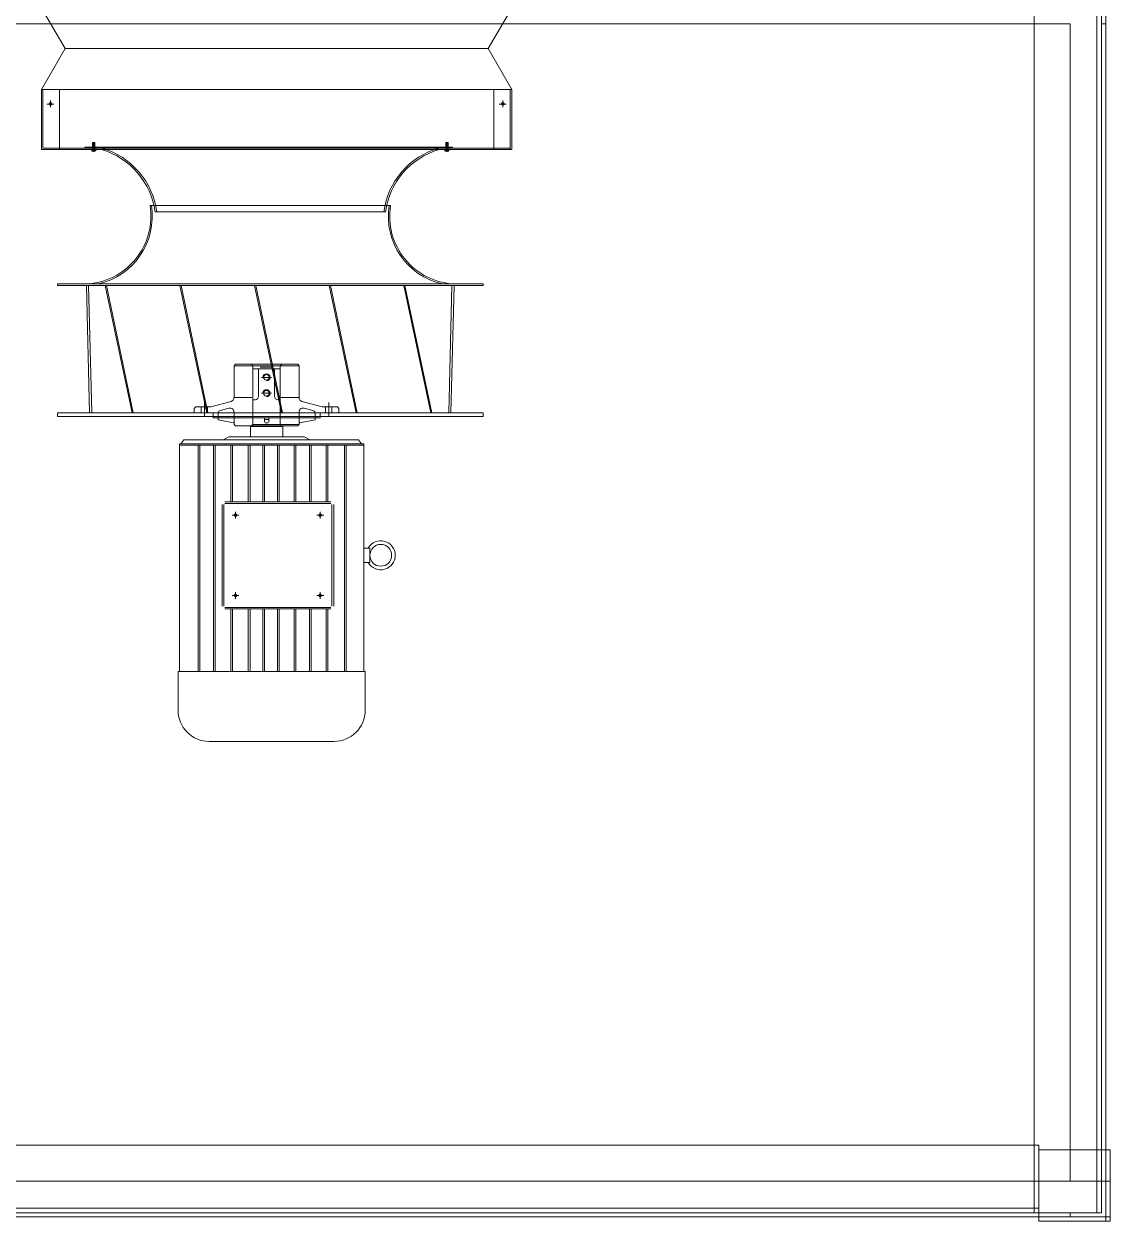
# Model space of a CAD drawing. Header units: millimetres. Extents: x -22227 to 20164, y 15335 to 61747.
# Drawn here: x -9631 to -8594, y 50130 to 51273 of the extents above; entities that cross this region are included whole.
import ezdxf

# ---------------------------------------------------------------- set-up
doc = ezdxf.new("R2010")
doc.units = ezdxf.units.MM
doc.layers.add('A-DETL-GENF', color=7, linetype='Continuous', lineweight=5)
doc.layers.add('M-EQPM', color=7, linetype='Continuous', lineweight=5)

# ---------------------------------------------------------------- blocks, each defined once
blk = doc.blocks.new('AHU - 2-2150388-MẶT BẰNG BỐ TRÍ THIẾT BỊ')
at = {"layer": 'A-DETL-GENF'}
for p, q in [((562.5, 234.2), (600.9, 211.6)), ((562.5, 234.2), (600.9, 211.6)), ((640, 234.2), (600.9, 211.6)), ((640, 234.2), (600.9, 211.6)), ((640, 234.2), (640, 21.5)), ((697.4, 234.2), (640, 234.2)), ((640, 234.2), (640, 21.5)), ((697.4, 234.2), (640, 234.2)), ((697.4, 232.9), (640, 232.9)), ((697.4, 232.9), (640, 232.9)), ((653.9, 222.3), (653.9, 228.9)), ((653.9, 222.3), (653.9, 228.9)), ((696, -213.5), (696, 232.9)), ((696, -213.5), (696, 232.9)), ((697.4, -214.8), (697.4, 234.2)), ((697.4, -214.8), (697.4, 234.2)), ((657, 225.6), (650.6, 225.6)), ((657, 225.6), (650.6, 225.6)), ((600.9, 211.6), (600.9, -192.2)), ((600.9, 211.6), (600.9, -192.2)), ((697.4, 217), (640, 217)), ((697.4, 217), (640, 217)), ((825.7, 206.9), (827.2, 206.9)), ((825.7, -199.5), (825.7, 206.9)), ((825.7, 206.9), (827.2, 206.9)), ((825.7, -199.5), (825.7, 206.9)), ((827.2, 206.9), (827.2, 170.1)), ((827.2, 206.9), (827.2, -199.5)), ((827.2, 206.9), (827.2, 170.1)), ((827.2, 206.9), (827.2, -199.5)), ((948.7, 206.9), (952.3, 206.9)), ((948.7, -199.5), (948.7, 206.9)), ((948.7, 206.9), (952.3, 206.9)), ((948.7, -199.5), (948.7, 206.9)), ((952.3, 206.9), (952.3, -199.5)), ((952.3, 206.9), (952.3, -199.5)), ((690.3, 172.3), (699.6, 172.3)), ((690.3, 172.3), (699.6, 172.3)), ((690.5, 171.5), (690.5, 173.2)), ((690.5, 171.5), (690.5, 173.2)), ((690.7, 173.4), (690.7, 171.3)), ((690.7, 173.4), (696.7, 173.4)), ((690.7, 173.4), (690.7, 171.3)), ((690.7, 173.4), (696.7, 173.4)), ((696.2, 173.2), (690.7, 173.2)), ((696.2, 173.2), (690.7, 173.2)), ((690.7, 171.5), (696.2, 171.5)), ((690.7, 171.5), (696.2, 171.5)), ((695, 177.6), (695, -173.2)), ((696, 177.6), (695, 177.6)), ((695, 177.6), (695, -173.2)), ((696, 177.6), (695, 177.6)), ((696, -173.2), (696, 177.6)), ((696, -173.2), (696, 177.6)), ((696.2, 173.2), (696.2, 171.5)), ((696.2, 173.2), (696.2, 171.5)), ((696.7, 173.4), (697.4, 173.4)), ((696.7, 173.4), (697.4, 173.4)), ((697.4, 174.2), (697.4, 170.4)), ((698.6, 174.2), (697.4, 174.2)), ((697.4, 174.2), (697.4, 170.4)), ((698.6, 174.2), (697.4, 174.2)), ((698.6, 173.3), (697.4, 173.3)), ((698.6, 173.3), (697.4, 173.3)), ((698.8, 173.8), (698.8, 170.9)), ((698.8, 170.9), (698.8, 173.8)), ((698.8, 173.8), (698.8, 170.9)), ((698.8, 170.9), (698.8, 173.8)), ((827.2, 179.3), (948.7, 176.2)), ((948.7, 176.2), (827.2, 179.3)), ((827.2, 179.3), (948.7, 176.2)), ((948.7, 176.2), (827.2, 179.3)), ((948.7, 174.1), (827.2, 177.2)), ((948.7, 174.1), (827.2, 177.2)), ((948.7, 176.2), (948.7, 91)), ((948.7, 176.2), (948.7, 91)), ((690.7, 171.3), (696.7, 171.3)), ((690.7, 171.3), (696.7, 171.3)), ((696.7, 171.3), (697.4, 171.3)), ((696.7, 171.3), (697.4, 171.3)), ((698.6, 171.3), (697.4, 171.3)), ((698.6, 171.3), (697.4, 171.3)), ((697.4, 170.4), (698.6, 170.4)), ((697.4, 170.4), (698.6, 170.4)), ((827.2, 132.3), (948.7, 158)), ((827.2, 132.3), (948.7, 158)), ((827.2, 131.3), (948.7, 156.9)), ((827.2, 131.3), (948.7, 156.9)), ((750.8, 118.5), (750.8, -111.1)), ((750.8, 118.5), (750.8, -111.1)), ((757, 113.6), (757, -106.2)), ((757, 113.6), (757, -106.2)), ((978.5, 92.9), (978.5, -83)), ((1195.9, 92.9), (978.5, 92.9)), ((978.5, 92.9), (978.5, -83)), ((1195.9, 92.9), (978.5, 92.9)), ((979.6, 92.9), (979.6, -83)), ((979.6, 92.9), (979.6, -83)), ((1077.9, 98.8), (1077.9, 92.9)), ((1091.7, 98.8), (1077.9, 98.8)), ((1077.9, 98.8), (1077.9, 92.9)), ((1091.7, 98.8), (1077.9, 98.8)), ((1077.9, 92.9), (1091.7, 92.9)), ((1077.9, 92.9), (1091.7, 92.9)), ((1091.7, 92.9), (1091.7, 98.8)), ((1091.7, 92.9), (1091.7, 98.8)), ((1195.9, -84.4), (1195.9, 94.4)), ((1195.9, 94.4), (1195.9, -84.4)), ((1232.6, 94.4), (1195.9, 94.4)), ((1195.9, -84.4), (1195.9, 94.4)), ((1195.9, 94.4), (1195.9, -84.4)), ((1232.6, 94.4), (1195.9, 94.4)), ((827.2, 61.1), (948.7, 86.7)), ((827.2, 61.1), (948.7, 86.7)), ((827.2, 60), (948.7, 85.6)), ((827.2, 60), (948.7, 85.6)), ((978.5, 90.8), (974.7, 87.8)), ((978.5, 90.8), (974.7, 87.8)), ((974.7, 87.8), (974.7, -78.8)), ((974.7, 87.8), (974.7, -78.8)), ((943.2, 67.8), (944.6, 69.2)), ((943.2, 67.8), (944.6, 69.2)), ((944.6, 69.2), (948.7, 69.2)), ((944.6, 69.2), (948.7, 69.2)), ((948.7, 69.2), (948.7, -6.3)), ((948.7, 69.2), (948.7, -6.3)), ((979.6, 76.1), (979.6, 74.5)), ((1195.9, 76.1), (979.6, 76.1)), ((979.6, 76.1), (979.6, 74.5)), ((1195.9, 76.1), (979.6, 76.1)), ((979.6, 76.1), (979.6, 74.5)), ((1195.9, 76.1), (979.6, 76.1)), ((979.6, 76.1), (979.6, 74.5)), ((1195.9, 76.1), (979.6, 76.1)), ((979.6, 74.5), (1195.9, 74.5)), ((979.6, 74.5), (1195.9, 74.5)), ((979.6, 74.5), (1195.9, 74.5)), ((979.6, 74.5), (1195.9, 74.5)), ((1195.9, 74.5), (1195.9, 76.1)), ((1195.9, 74.5), (1195.9, 76.1)), ((1195.9, 74.5), (1195.9, 76.1)), ((1195.9, 74.5), (1195.9, 76.1)), ((938.8, 59.5), (952.6, 59.5)), ((938.8, 59.5), (952.6, 59.5)), ((943.2, 53.3), (943.2, 67.8)), ((943.2, 53.3), (943.2, 67.8)), ((943.2, 62.5), (948.7, 62.5)), ((943.2, 62.5), (948.7, 62.5)), ((948.7, 60.6), (948.7, 58.3)), ((948.7, 60.6), (948.7, 58.3)), ((979.6, 58.5), (979.6, 57)), ((1033.7, 58.5), (979.6, 58.5)), ((979.6, 58.5), (979.6, 57)), ((1033.7, 58.5), (979.6, 58.5)), ((979.6, 58.5), (979.6, 57)), ((1033.7, 58.5), (979.6, 58.5)), ((979.6, 58.5), (979.6, 57)), ((1033.7, 58.5), (979.6, 58.5)), ((1033.7, 61.6), (1033.7, -39.7)), ((1033.7, 61.6), (1033.7, -39.7)), ((1033.7, 57), (1033.7, 58.5)), ((1033.7, 57), (1033.7, 58.5)), ((1033.7, 57), (1033.7, 58.5)), ((1033.7, 57), (1033.7, 58.5)), ((1035.4, 61.6), (1035.4, -39.7)), ((1035.4, 61.6), (1035.4, -39.7)), ((1133.4, 64.3), (1036.4, 64.3)), ((1133.4, 64.3), (1036.4, 64.3)), ((1133.4, 62.6), (1036.4, 62.6)), ((1133.4, 62.6), (1036.4, 62.6)), ((1134.5, -39.7), (1134.5, 61.6)), ((1134.5, -39.7), (1134.5, 61.6)), ((1135.9, -39.7), (1135.9, 61.6)), ((1135.9, -39.7), (1135.9, 61.6)), ((1135.9, 58.5), (1135.9, 57)), ((1195.9, 58.5), (1135.9, 58.5)), ((1135.9, 58.5), (1135.9, 57)), ((1195.9, 58.5), (1135.9, 58.5)), ((1135.9, 58.5), (1135.9, 57)), ((1195.9, 58.5), (1135.9, 58.5)), ((1135.9, 58.5), (1135.9, 57)), ((1195.9, 58.5), (1135.9, 58.5)), ((1195.9, 57), (1195.9, 58.5)), ((1195.9, 57), (1195.9, 58.5)), ((1195.9, 57), (1195.9, 58.5)), ((1195.9, 57), (1195.9, 58.5)), ((1262.5, -54.5), (1262.5, 64.5)), ((1262.5, -54.5), (1262.5, 64.5)), ((937.9, 33.9), (943.2, 53.3)), ((937.9, 33.9), (943.2, 53.3)), ((943.2, 56.5), (948.7, 56.5)), ((943.2, 56.5), (948.7, 56.5)), ((953.6, 51.2), (948.7, 51.2)), ((953.6, 51.2), (948.7, 51.2)), ((953.6, 46.5), (948.7, 46.5)), ((953.6, 46.5), (948.7, 46.5)), ((953.6, -46.2), (953.6, 51.2)), ((953.6, -46.2), (953.6, 51.2)), ((955.4, 46.5), (953.6, 46.5)), ((953.6, 46.5), (955.4, 46.5)), ((955.4, 46.5), (953.6, 46.5)), ((953.6, 46.5), (955.4, 46.5)), ((955.4, 46.5), (958.2, 31.8)), ((955.4, 46.5), (958.2, 31.8)), ((979.6, 57), (1033.7, 57)), ((979.6, 57), (1033.7, 57)), ((979.6, 57), (1033.7, 57)), ((979.6, 57), (1033.7, 57)), ((1049.7, 51.4), (1043.3, 51.4)), ((1049.7, 51.4), (1043.3, 51.4)), ((1046.6, 48.2), (1046.6, 54.7)), ((1046.6, 48.2), (1046.6, 54.7)), ((1126.4, 51.4), (1120, 51.4)), ((1126.4, 51.4), (1120, 51.4)), ((1123.3, 48.2), (1123.3, 54.7)), ((1123.3, 48.2), (1123.3, 54.7)), ((1135.9, 57), (1195.9, 57)), ((1135.9, 57), (1195.9, 57)), ((1135.9, 57), (1195.9, 57)), ((1135.9, 57), (1195.9, 57)), ((944.3, 35.9), (946.5, 44.4)), ((944.3, 35.9), (946.5, 44.4)), ((974.7, 41.4), (971.7, 36.2)), ((974.7, 41.4), (971.7, 36.2)), ((971.7, 36.2), (971.7, 15.6)), ((971.7, 36.2), (971.7, 15.6)), ((979.6, 42.6), (979.6, 41)), ((1033.7, 42.6), (979.6, 42.6)), ((979.6, 42.6), (979.6, 41)), ((1033.7, 42.6), (979.6, 42.6)), ((979.6, 42.6), (979.6, 41)), ((1033.7, 42.6), (979.6, 42.6)), ((979.6, 42.6), (979.6, 41)), ((1033.7, 42.6), (979.6, 42.6)), ((979.6, 41), (1033.7, 41)), ((979.6, 41), (1033.7, 41)), ((979.6, 41), (1033.7, 41)), ((979.6, 41), (1033.7, 41)), ((1033.7, 41), (1033.7, 42.6)), ((1033.7, 41), (1033.7, 42.6)), ((1033.7, 41), (1033.7, 42.6)), ((1033.7, 41), (1033.7, 42.6)), ((1135.9, 42.6), (1135.9, 41)), ((1195.9, 42.6), (1135.9, 42.6)), ((1135.9, 42.6), (1135.9, 41)), ((1195.9, 42.6), (1135.9, 42.6)), ((1135.9, 42.6), (1135.9, 41)), ((1195.9, 42.6), (1135.9, 42.6)), ((1135.9, 42.6), (1135.9, 41)), ((1195.9, 42.6), (1135.9, 42.6)), ((1135.9, 41), (1195.9, 41)), ((1135.9, 41), (1195.9, 41)), ((1135.9, 41), (1195.9, 41)), ((1135.9, 41), (1195.9, 41)), ((1195.9, 41), (1195.9, 42.6)), ((1195.9, 41), (1195.9, 42.6)), ((1195.9, 41), (1195.9, 42.6)), ((1195.9, 41), (1195.9, 42.6)), ((902.4, 29.9), (903.9, 31.2)), ((902.4, 29.9), (903.9, 31.2)), ((902.4, -29.6), (902.4, 29.9)), ((902.4, -29.6), (902.4, 29.9)), ((903.9, 31.2), (934.3, 31.2)), ((903.9, 31.2), (903.9, -30.9)), ((903.9, 31.2), (934.3, 31.2)), ((903.9, 31.2), (903.9, -30.9)), ((934, 31.2), (934, 13.3)), ((934, 31.2), (934, 13.3)), ((947.9, 31.2), (959.8, 31.2)), ((947.9, 31.2), (959.8, 31.2)), ((959.8, 31.2), (953.6, 31.2)), ((959.8, 31.2), (953.6, 31.2)), ((959.8, 31.2), (959.8, -13)), ((961.2, 29.9), (959.8, 31.2)), ((959.8, 31.2), (959.8, -13)), ((961.2, 29.9), (959.8, 31.2)), ((961.2, -29.6), (961.2, 29.9)), ((961.2, -29.6), (961.2, 29.9)), ((979.6, 28.1), (979.6, 26.5)), ((1033.7, 28.1), (979.6, 28.1)), ((979.6, 28.1), (979.6, 26.5)), ((1033.7, 28.1), (979.6, 28.1)), ((979.6, 28.1), (979.6, 26.5)), ((1033.7, 28.1), (979.6, 28.1)), ((979.6, 28.1), (979.6, 26.5)), ((1033.7, 28.1), (979.6, 28.1)), ((979.6, 26.5), (1033.7, 26.5)), ((979.6, 26.5), (1033.7, 26.5)), ((979.6, 26.5), (1033.7, 26.5)), ((979.6, 26.5), (1033.7, 26.5)), ((1033.7, 26.5), (1033.7, 28.1)), ((1033.7, 26.5), (1033.7, 28.1)), ((1033.7, 26.5), (1033.7, 28.1)), ((1033.7, 26.5), (1033.7, 28.1)), ((1135.9, 28.1), (1135.9, 26.5)), ((1195.9, 28.1), (1135.9, 28.1)), ((1135.9, 28.1), (1135.9, 26.5)), ((1195.9, 28.1), (1135.9, 28.1)), ((1135.9, 28.1), (1135.9, 26.5)), ((1195.9, 28.1), (1135.9, 28.1)), ((1135.9, 28.1), (1135.9, 26.5)), ((1195.9, 28.1), (1135.9, 28.1)), ((1135.9, 26.5), (1195.9, 26.5)), ((1135.9, 26.5), (1195.9, 26.5)), ((1135.9, 26.5), (1195.9, 26.5)), ((1135.9, 26.5), (1195.9, 26.5)), ((1195.9, 26.5), (1195.9, 28.1)), ((1195.9, 26.5), (1195.9, 28.1)), ((1195.9, 26.5), (1195.9, 28.1)), ((1195.9, 26.5), (1195.9, 28.1)), ((640, 21.5), (640, -214.8)), ((640, 21.5), (640, -214.8)), ((827.2, -10.2), (948.7, 15.4)), ((827.2, -10.2), (948.7, 15.4)), ((827.2, -11.3), (948.7, 14.3)), ((827.2, -11.3), (948.7, 14.3)), ((902.4, 14.6), (903.9, 13.3)), ((902.4, 14.6), (903.9, 13.3)), ((903.9, 13.3), (961.9, 13.3)), ((903.9, 13.3), (961.9, 13.3)), ((906.6, 13.3), (906.6, -13)), ((906.6, -13), (906.6, 13.3)), ((906.6, 13.3), (906.6, -13)), ((906.6, 13.3), (906.6, -13)), ((906.6, -13), (906.6, 13.3)), ((906.6, 13.3), (906.6, -13)), ((936.2, 11.1), (936.2, 13.3)), ((936.2, 11.1), (936.2, 13.3)), ((961.9, 15.6), (961.9, -15.3)), ((971.7, 15.6), (961.9, 15.6)), ((961.9, 15.6), (961.9, -15.3)), ((971.7, 15.6), (961.9, 15.6)), ((961.9, 13.3), (961.9, -13)), ((961.9, 13.3), (961.9, -13)), ((971.7, 15.6), (971.7, -36)), ((971.7, 15.6), (971.7, -36)), ((979.6, 12.1), (979.6, 10.6)), ((1033.7, 12.1), (979.6, 12.1)), ((979.6, 12.1), (979.6, 10.6)), ((1033.7, 12.1), (979.6, 12.1)), ((979.6, 12.1), (979.6, 10.6)), ((1033.7, 12.1), (979.6, 12.1)), ((979.6, 12.1), (979.6, 10.6)), ((1033.7, 12.1), (979.6, 12.1)), ((1033.7, 10.6), (1033.7, 12.1)), ((1033.7, 10.6), (1033.7, 12.1)), ((1033.7, 10.6), (1033.7, 12.1)), ((1033.7, 10.6), (1033.7, 12.1)), ((1135.9, 12.1), (1135.9, 10.6)), ((1195.9, 12.1), (1135.9, 12.1)), ((1135.9, 12.1), (1135.9, 10.6)), ((1195.9, 12.1), (1135.9, 12.1)), ((1135.9, 12.1), (1135.9, 10.6)), ((1195.9, 12.1), (1135.9, 12.1)), ((1135.9, 12.1), (1135.9, 10.6)), ((1195.9, 12.1), (1135.9, 12.1)), ((1195.9, 10.6), (1195.9, 12.1)), ((1195.9, 10.6), (1195.9, 12.1)), ((1195.9, 10.6), (1195.9, 12.1)), ((1195.9, 10.6), (1195.9, 12.1)), ((905.2, 6.3), (905.2, 0.1)), ((905.2, 6.3), (905.2, 0.1)), ((905.2, 0.1), (905.2, -6)), ((905.2, 0.1), (905.2, -6)), ((932.9, 7.8), (906.6, 7.8)), ((932.9, 7.8), (906.6, 7.8)), ((914.9, 4.8), (914.9, -4.8)), ((914.9, 4.8), (914.9, -4.8)), ((930.1, 4.8), (930.1, -4.8)), ((930.1, 4.8), (930.1, -4.8)), ((957.7, 2.2), (953.6, 2.2)), ((957.7, 2.2), (953.6, 2.2)), ((955.2, 2.2), (955.2, -1.9)), ((955.2, 2.2), (955.2, -1.9)), ((958.4, -1.3), (958.4, 1.6)), ((958.4, -1.3), (958.4, 1.6)), ((979.6, 10.6), (1033.7, 10.6)), ((979.6, 10.6), (1033.7, 10.6)), ((979.6, 10.6), (1033.7, 10.6)), ((979.6, 10.6), (1033.7, 10.6)), ((1135.9, 10.6), (1195.9, 10.6)), ((1135.9, 10.6), (1195.9, 10.6)), ((1135.9, 10.6), (1195.9, 10.6)), ((1135.9, 10.6), (1195.9, 10.6)), ((906.6, -7.5), (932.9, -7.5)), ((906.6, -7.5), (932.9, -7.5)), ((936.2, -10.8), (936.2, -13)), ((936.2, -10.8), (936.2, -13)), ((953.6, -1.9), (957.7, -1.9)), ((953.6, -1.9), (957.7, -1.9)), ((979.6, -1.9), (979.6, -3.3)), ((1033.7, -1.9), (979.6, -1.9)), ((979.6, -1.9), (979.6, -3.3)), ((1033.7, -1.9), (979.6, -1.9)), ((979.6, -1.9), (979.6, -3.3)), ((1033.7, -1.9), (979.6, -1.9)), ((979.6, -1.9), (979.6, -3.3)), ((1033.7, -1.9), (979.6, -1.9)), ((979.6, -3.3), (1033.7, -3.3)), ((979.6, -3.3), (1033.7, -3.3)), ((979.6, -3.3), (1033.7, -3.3)), ((979.6, -3.3), (1033.7, -3.3)), ((1033.7, -3.3), (1033.7, -1.9)), ((1033.7, -3.3), (1033.7, -1.9)), ((1033.7, -3.3), (1033.7, -1.9)), ((1033.7, -3.3), (1033.7, -1.9)), ((1135.9, -1.9), (1135.9, -3.3)), ((1195.9, -1.9), (1135.9, -1.9)), ((1135.9, -1.9), (1135.9, -3.3)), ((1195.9, -1.9), (1135.9, -1.9)), ((1135.9, -1.9), (1135.9, -3.3)), ((1195.9, -1.9), (1135.9, -1.9)), ((1135.9, -1.9), (1135.9, -3.3)), ((1195.9, -1.9), (1135.9, -1.9)), ((1135.9, -3.3), (1195.9, -3.3)), ((1135.9, -3.3), (1195.9, -3.3)), ((1135.9, -3.3), (1195.9, -3.3)), ((1135.9, -3.3), (1195.9, -3.3)), ((1195.9, -3.3), (1195.9, -1.9)), ((1195.9, -3.3), (1195.9, -1.9)), ((1195.9, -3.3), (1195.9, -1.9)), ((1195.9, -3.3), (1195.9, -1.9)), ((902.4, -14.3), (903.9, -13)), ((902.4, -14.3), (903.9, -13)), ((903.9, -13), (959.8, -13)), ((903.9, -13), (959.8, -13)), ((961.9, -13), (906.6, -13)), ((906.6, -13), (961.9, -13)), ((961.9, -13), (906.6, -13)), ((906.6, -13), (961.9, -13)), ((934, -30.9), (934, -14)), ((934, -30.9), (934, -14)), ((959.8, -13), (961.2, -14.3)), ((959.8, -13), (961.2, -14.3)), ((961.9, -15.3), (971.7, -15.3)), ((961.9, -15.3), (971.7, -15.3)), ((971.7, -15.5), (971.7, -18.9)), ((971.7, -15.5), (971.7, -18.9)), ((979.6, -15.6), (979.6, -17.3)), ((1033.7, -15.6), (979.6, -15.6)), ((979.6, -15.6), (979.6, -17.3)), ((1033.7, -15.6), (979.6, -15.6)), ((979.6, -15.6), (979.6, -17.3)), ((1033.7, -15.6), (979.6, -15.6)), ((979.6, -15.6), (979.6, -17.3)), ((1033.7, -15.6), (979.6, -15.6)), ((979.6, -17.3), (1033.7, -17.3)), ((979.6, -17.3), (1033.7, -17.3)), ((979.6, -17.3), (1033.7, -17.3)), ((979.6, -17.3), (1033.7, -17.3)), ((1033.7, -17.3), (1033.7, -15.6)), ((1033.7, -17.3), (1033.7, -15.6)), ((1033.7, -17.3), (1033.7, -15.6)), ((1033.7, -17.3), (1033.7, -15.6)), ((1135.9, -15.6), (1135.9, -17.3)), ((1195.9, -15.6), (1135.9, -15.6)), ((1135.9, -15.6), (1135.9, -17.3)), ((1195.9, -15.6), (1135.9, -15.6)), ((1135.9, -15.6), (1135.9, -17.3)), ((1195.9, -15.6), (1135.9, -15.6)), ((1135.9, -15.6), (1135.9, -17.3)), ((1195.9, -15.6), (1135.9, -15.6)), ((1135.9, -17.3), (1195.9, -17.3)), ((1135.9, -17.3), (1195.9, -17.3)), ((1135.9, -17.3), (1195.9, -17.3)), ((1135.9, -17.3), (1195.9, -17.3)), ((1195.9, -17.3), (1195.9, -15.6)), ((1195.9, -17.3), (1195.9, -15.6)), ((1195.9, -17.3), (1195.9, -15.6)), ((1195.9, -17.3), (1195.9, -15.6)), ((903.9, -30.9), (902.4, -29.6)), ((903.9, -30.9), (902.4, -29.6)), ((919.8, -30.9), (903.9, -30.9)), ((919.8, -30.9), (903.9, -30.9)), ((934.3, -30.9), (919.8, -30.9)), ((934.3, -30.9), (919.8, -30.9)), ((937.9, -33.7), (943.2, -53)), ((937.9, -33.7), (943.2, -53)), ((947.9, -30.9), (959.8, -30.9)), ((947.9, -30.9), (959.8, -30.9)), ((958.2, -31.5), (955.4, -46.2)), ((958.2, -31.5), (955.4, -46.2)), ((959.8, -30.9), (961.2, -29.6)), ((959.8, -30.9), (961.2, -29.6)), ((979.6, -32.3), (979.6, -33.9)), ((1033.7, -32.3), (979.6, -32.3)), ((979.6, -32.3), (979.6, -33.9)), ((1033.7, -32.3), (979.6, -32.3)), ((979.6, -32.3), (979.6, -33.9)), ((1033.7, -32.3), (979.6, -32.3)), ((979.6, -32.3), (979.6, -33.9)), ((1033.7, -32.3), (979.6, -32.3)), ((979.6, -33.9), (1033.7, -33.9)), ((979.6, -33.9), (1033.7, -33.9)), ((979.6, -33.9), (1033.7, -33.9)), ((979.6, -33.9), (1033.7, -33.9)), ((1033.7, -33.9), (1033.7, -32.3)), ((1033.7, -33.9), (1033.7, -32.3)), ((1033.7, -33.9), (1033.7, -32.3)), ((1033.7, -33.9), (1033.7, -32.3)), ((1049.7, -29.5), (1043.3, -29.5)), ((1049.7, -29.5), (1043.3, -29.5)), ((1046.6, -32.8), (1046.6, -26.2)), ((1046.6, -32.8), (1046.6, -26.2)), ((1126.4, -29.5), (1120, -29.5)), ((1126.4, -29.5), (1120, -29.5)), ((1123.3, -32.8), (1123.3, -26.2)), ((1123.3, -32.8), (1123.3, -26.2)), ((1135.9, -32.3), (1135.9, -33.9)), ((1195.9, -32.3), (1135.9, -32.3)), ((1135.9, -32.3), (1135.9, -33.9)), ((1195.9, -32.3), (1135.9, -32.3)), ((1135.9, -32.3), (1135.9, -33.9)), ((1195.9, -32.3), (1135.9, -32.3)), ((1135.9, -32.3), (1135.9, -33.9)), ((1195.9, -32.3), (1135.9, -32.3)), ((1135.9, -33.9), (1195.9, -33.9)), ((1135.9, -33.9), (1195.9, -33.9)), ((1135.9, -33.9), (1195.9, -33.9)), ((1135.9, -33.9), (1195.9, -33.9)), ((1195.9, -33.9), (1195.9, -32.3)), ((1195.9, -33.9), (1195.9, -32.3)), ((1195.9, -33.9), (1195.9, -32.3)), ((1195.9, -33.9), (1195.9, -32.3)), ((944.3, -35.6), (946.5, -44.1)), ((944.3, -35.6), (946.5, -44.1)), ((971.7, -36), (974.7, -41.2)), ((971.7, -36), (974.7, -41.2)), ((1036.4, -40.7), (1133.4, -40.7)), ((1036.4, -40.7), (1133.4, -40.7)), ((1036.4, -42.3), (1133.4, -42.3)), ((1036.4, -42.3), (1133.4, -42.3)), ((827.2, -81.5), (948.7, -55.8)), ((827.2, -81.5), (948.7, -55.8)), ((827.2, -82.6), (948.7, -56.9)), ((827.2, -82.6), (948.7, -56.9)), ((943.2, -53), (943.2, -67.5)), ((943.2, -53), (943.2, -67.5)), ((943.2, -56.3), (948.7, -56.3)), ((943.2, -56.3), (948.7, -56.3)), ((953.6, -46.2), (948.7, -46.2)), ((953.6, -46.2), (948.7, -46.2)), ((948.7, -168.8), (948.7, -47.9)), ((948.7, -168.8), (948.7, -47.9)), ((948.7, -50.9), (953.6, -50.9)), ((948.7, -68.9), (948.7, -50.9)), ((948.7, -50.9), (953.6, -50.9)), ((948.7, -68.9), (948.7, -50.9)), ((953.6, -50.9), (953.6, -46.2)), ((955.4, -46.2), (953.6, -46.2)), ((953.6, -50.9), (953.6, -46.2)), ((955.4, -46.2), (953.6, -46.2)), ((979.6, -49), (979.6, -50.5)), ((1195.9, -49), (979.6, -49)), ((979.6, -49), (979.6, -50.5)), ((1195.9, -49), (979.6, -49)), ((979.6, -49), (979.6, -50.5)), ((1195.9, -49), (979.6, -49)), ((979.6, -49), (979.6, -50.5)), ((1195.9, -49), (979.6, -49)), ((979.6, -50.5), (1195.9, -50.5)), ((979.6, -50.5), (1195.9, -50.5)), ((979.6, -50.5), (1195.9, -50.5)), ((979.6, -50.5), (1195.9, -50.5)), ((1195.9, -50.5), (1195.9, -49)), ((1195.9, -50.5), (1195.9, -49)), ((1195.9, -50.5), (1195.9, -49)), ((1195.9, -50.5), (1195.9, -49)), ((938.8, -59.2), (952.6, -59.2)), ((938.8, -59.2), (952.6, -59.2)), ((943.2, -62.2), (948.7, -62.2)), ((943.2, -62.2), (948.7, -62.2)), ((943.2, -67.5), (944.6, -68.9)), ((943.2, -67.5), (944.6, -68.9)), ((979.6, -63.7), (979.6, -65.3)), ((1195.9, -63.7), (979.6, -63.7)), ((979.6, -63.7), (979.6, -65.3)), ((1195.9, -63.7), (979.6, -63.7)), ((979.6, -63.7), (979.6, -65.3)), ((1195.9, -63.7), (979.6, -63.7)), ((979.6, -63.7), (979.6, -65.3)), ((1195.9, -63.7), (979.6, -63.7)), ((979.6, -65.3), (1195.9, -65.3)), ((979.6, -65.3), (1195.9, -65.3)), ((979.6, -65.3), (1195.9, -65.3)), ((979.6, -65.3), (1195.9, -65.3)), ((1195.9, -65.3), (1195.9, -63.7)), ((1195.9, -65.3), (1195.9, -63.7)), ((1195.9, -65.3), (1195.9, -63.7)), ((1195.9, -65.3), (1195.9, -63.7)), ((944.6, -68.9), (948.7, -68.9)), ((944.6, -68.9), (948.7, -68.9)), ((974.7, -78.8), (978.5, -81.8)), ((974.7, -78.8), (978.5, -81.8)), ((978.5, -83), (979.4, -83)), ((1002.7, -83), (978.5, -83)), ((978.5, -83), (979.4, -83)), ((1002.7, -83), (978.5, -83)), ((1195.9, -83), (1002.7, -83)), ((1195.9, -83), (1002.7, -83)), ((1195.9, -84.4), (1232.6, -84.4)), ((1195.9, -84.4), (1232.6, -84.4)), ((827.2, -152.7), (948.7, -127.1)), ((827.2, -152.7), (948.7, -127.1)), ((827.2, -153.8), (948.7, -128.2)), ((827.2, -153.8), (948.7, -128.2)), ((690.3, -164.9), (699.6, -164.9)), ((690.3, -164.9), (699.6, -164.9)), ((690.5, -165.7), (690.5, -164.1)), ((690.5, -165.7), (690.5, -164.1)), ((690.7, -163.9), (690.7, -166)), ((690.7, -163.9), (696.7, -163.9)), ((690.7, -163.9), (690.7, -166)), ((690.7, -163.9), (696.7, -163.9)), ((696.2, -164.1), (690.7, -164.1)), ((696.2, -164.1), (690.7, -164.1)), ((690.7, -165.7), (696.2, -165.7)), ((690.7, -165.7), (696.2, -165.7)), ((690.7, -166), (696.7, -166)), ((690.7, -166), (696.7, -166)), ((696.2, -164.1), (696.2, -165.7)), ((696.2, -164.1), (696.2, -165.7)), ((696.7, -163.9), (697.4, -163.9)), ((696.7, -163.9), (697.4, -163.9)), ((696.7, -166), (697.4, -166)), ((696.7, -166), (697.4, -166)), ((697.4, -163), (697.4, -166.8)), ((698.6, -163), (697.4, -163)), ((697.4, -163), (697.4, -166.8)), ((698.6, -163), (697.4, -163)), ((698.6, -163.9), (697.4, -163.9)), ((698.6, -163.9), (697.4, -163.9)), ((698.6, -165.9), (697.4, -165.9)), ((698.6, -165.9), (697.4, -165.9)), ((697.4, -166.8), (698.6, -166.8)), ((697.4, -166.8), (698.6, -166.8)), ((698.8, -163.5), (698.8, -166.4)), ((698.8, -166.4), (698.8, -163.5)), ((698.8, -163.5), (698.8, -166.4)), ((698.8, -166.4), (698.8, -163.5)), ((948.7, -166.7), (827.2, -169.8)), ((948.7, -166.7), (827.2, -169.8)), ((827.2, -171.9), (948.7, -168.8)), ((948.7, -168.8), (827.2, -171.9)), ((827.2, -171.9), (948.7, -168.8)), ((948.7, -168.8), (827.2, -171.9)), ((695, -173.2), (696, -173.2)), ((695, -173.2), (696, -173.2)), ((600.9, -192.2), (562.5, -214.8)), ((600.9, -192.2), (562.5, -214.8)), ((640, -214.8), (600.9, -192.2)), ((640, -214.8), (600.9, -192.2)), ((640, -197.7), (697.4, -197.7)), ((640, -197.7), (697.4, -197.7)), ((653.9, -209.5), (653.9, -203)), ((653.9, -209.5), (653.9, -203)), ((827.2, -199.5), (825.7, -199.5)), ((827.2, -199.5), (825.7, -199.5)), ((952.3, -199.5), (948.7, -199.5)), ((952.3, -199.5), (948.7, -199.5)), ((640, -213.5), (696, -213.5)), ((696, -213.5), (640, -213.5)), ((640, -213.5), (696, -213.5)), ((696, -213.5), (640, -213.5)), ((640, -214.8), (697.4, -214.8)), ((640, -214.8), (693.2, -214.8)), ((662.8, -214.8), (640, -214.8)), ((640, -214.8), (697.4, -214.8)), ((640, -214.8), (693.2, -214.8)), ((662.8, -214.8), (640, -214.8)), ((657, -206.2), (650.6, -206.2)), ((657, -206.2), (650.6, -206.2))]:
    blk.add_line(p, q, dxfattribs=at)
for centre, radius in [((653.8, 225.6), 1.27), ((653.8, 225.6), 1.27), ((1084.8, 109.2), 10.4), ((1084.8, 109.2), 10.4), ((1046.5, 51.4), 1.27), ((1046.5, 51.4), 1.27), ((1123.2, 51.4), 1.27), ((1123.2, 51.4), 1.27), ((914.9, 0), 2.66), ((914.9, 0), 2.66), ((930.1, 0), 2.66), ((930.1, 0), 2.66), ((1046.5, -29.5), 1.27), ((1046.5, -29.5), 1.27), ((1123.2, -29.5), 1.27), ((1123.2, -29.5), 1.27), ((653.8, -206.2), 1.27), ((653.8, -206.2), 1.27)]:
    blk.add_circle(centre, radius, dxfattribs=at)
for centre, radius, start, end in [((698, 173.8), 0.751, 323.6494, 36.3506), ((698, 173.8), 0.751, 323.6494, 36.3506), ((695.2, 172.3), 3.51, 343.3988, 16.6012), ((695.2, 172.3), 3.51, 343.3988, 16.6012), ((761, 182.5), 64.8, 260.9501, 357.1174), ((761, 182.5), 64.8, 260.9501, 357.1174), ((766.3, 184.4), 72.9, 195.4424, 262.7132), ((766.3, 184.4), 72.9, 195.4424, 262.7132), ((766.6, 185.1), 72.1, 196.2934, 262.3834), ((766.6, 185.1), 72.1, 196.2934, 262.3834), ((698, 170.9), 0.752, 323.6674, 36.3326), ((698, 170.9), 0.752, 323.6674, 36.3326), ((761.2, 182.4), 66, 260.8958, 347.476), ((761.2, 182.4), 66, 260.8958, 347.476), ((1084.8, 109.2), 13.8, 300.1013, 239.8987), ((1084.8, 109.2), 13.8, 300.1013, 239.8987), ((1232.6, 64.5), 29.9, 0, 90), ((1232.6, 64.5), 29.9, 0, 90), ((949.6, 43.2), 3.37, 105.7029, 159.5252), ((949.6, 43.2), 3.37, 105.7029, 159.5252), ((947.9, 34.9), 3.74, 165.393, 270), ((947.9, 34.9), 3.74, 165.393, 270), ((934.3, 34.9), 3.74, 270, 344.689), ((934.3, 34.9), 3.74, 270, 344.689), ((914.9, 0), 3.41, 0, 270), ((914.9, 0), 3.41, 0, 270), ((930.1, 0), 3.41, 0, 270), ((930.1, 0), 3.41, 0, 270), ((932.9, 11.1), 3.36, 270, 0), ((932.9, 11.1), 3.36, 270, 0), ((932.9, -10.8), 3.36, 0, 90), ((932.9, -10.8), 3.36, 0, 90), ((934.3, -34.7), 3.74, 15.3083, 90), ((934.3, -34.7), 3.74, 15.3083, 90), ((947.9, -34.7), 3.74, 90, 194.607), ((947.9, -34.7), 3.74, 90, 194.607), ((949.6, -42.9), 3.37, 200.4748, 254.2971), ((949.6, -42.9), 3.37, 200.4748, 254.2971), ((1232.6, -54.5), 29.9, 270, 0), ((1232.6, -54.5), 29.9, 270, 0), ((766.3, -177.1), 73, 97.317, 164.385), ((766.3, -177.1), 73, 97.317, 164.385), ((766.6, -177.7), 72.1, 97.6166, 163.7066), ((766.6, -177.7), 72.1, 97.6166, 163.7066), ((761.2, -175), 66, 12.524, 99.1042), ((761.2, -175), 66, 12.524, 99.1042), ((761, -175.1), 64.8, 2.8826, 99.0499), ((761, -175.1), 64.8, 2.8826, 99.0499), ((698, -163.5), 0.751, 323.6494, 36.3506), ((698, -163.5), 0.751, 323.6494, 36.3506), ((695.2, -164.9), 3.51, 343.3988, 16.6012), ((695.2, -164.9), 3.51, 343.3988, 16.6012), ((698, -166.4), 0.752, 323.6674, 36.3326), ((698, -166.4), 0.752, 323.6674, 36.3326)]:
    blk.add_arc(centre, radius, start, end, dxfattribs=at)
at = {"layer": 'M-EQPM'}
for p, q in [((-1716.5, 801.5), (1716.5, 801.5)), ((1716.5, 801.5), (-1716.5, 801.5)), ((-1716.5, 801.5), (1716.5, 801.5)), ((1716.5, 801.5), (-1716.5, 801.5)), ((1682.5, 801.5), (577.5, 801.5)), ((577.5, 797.5), (577.5, 801.5)), ((577.5, 801.5), (1682.5, 801.5)), ((577.5, 801.5), (577.5, 797.5)), ((1682.5, 801.5), (577.5, 801.5)), ((577.5, 797.5), (577.5, 801.5)), ((577.5, 801.5), (1682.5, 801.5)), ((577.5, 801.5), (577.5, 797.5)), ((1652.5, 805.5), (1652.5, 801.5)), ((1652.5, 737.5), (1652.5, 805.5)), ((1652.5, 801.5), (1652.5, 805.5)), ((1652.5, 805.5), (1652.5, 737.5)), ((1720.5, 805.5), (1652.5, 805.5)), ((1652.5, 805.5), (1720.5, 805.5)), ((1652.5, 805.5), (1720.5, 805.5)), ((1652.5, 805.5), (1720.5, 805.5)), ((1652.5, 805.5), (1716.5, 805.5)), ((1720.5, 805.5), (1652.5, 805.5)), ((1652.5, 737.5), (1652.5, 805.5)), ((1652.5, 805.5), (1652.5, 737.5)), ((1652.5, 805.5), (1652.5, 801.5)), ((1652.5, 737.5), (1652.5, 805.5)), ((1652.5, 801.5), (1652.5, 805.5)), ((1652.5, 805.5), (1652.5, 737.5)), ((1720.5, 805.5), (1652.5, 805.5)), ((1652.5, 805.5), (1720.5, 805.5)), ((1652.5, 805.5), (1720.5, 805.5)), ((1652.5, 805.5), (1720.5, 805.5)), ((1652.5, 805.5), (1716.5, 805.5)), ((1720.5, 805.5), (1652.5, 805.5)), ((1652.5, 737.5), (1652.5, 805.5)), ((1652.5, 805.5), (1652.5, 737.5)), ((1652.5, 801.5), (1652.5, 737.5)), ((1652.5, 737.5), (1652.5, 801.5)), ((1652.5, 801.5), (1720.5, 801.5)), ((1652.5, 801.5), (1720.5, 801.5)), ((1652.5, 801.5), (1720.5, 801.5)), ((1652.5, 801.5), (1720.5, 801.5)), ((1652.5, 801.5), (1652.5, 737.5)), ((1652.5, 737.5), (1652.5, 801.5)), ((1652.5, 801.5), (1720.5, 801.5)), ((1652.5, 801.5), (1720.5, 801.5)), ((1652.5, 801.5), (1720.5, 801.5)), ((1652.5, 801.5), (1720.5, 801.5)), ((1716.5, 805.5), (1682.5, 805.5)), ((1682.5, 805.5), (1720.5, 805.5)), ((1682.5, 805.5), (1682.5, 737.5)), ((1682.5, 805.5), (1682.5, 737.5)), ((1716.5, 805.5), (1682.5, 805.5)), ((1682.5, 805.5), (1720.5, 805.5)), ((1682.5, 805.5), (1682.5, 737.5)), ((1682.5, 805.5), (1682.5, 737.5)), ((1682.5, 801.5), (1682.5, 797.5)), ((1682.5, 797.5), (1682.5, 801.5)), ((1682.5, 801.5), (1682.5, 797.5)), ((1682.5, 797.5), (1682.5, 801.5)), ((1720.5, 805.5), (1716.5, 805.5)), ((1716.5, 805.5), (1720.5, 805.5)), ((1716.5, 805.5), (1716.5, 737.5)), ((1716.5, 805.5), (1716.5, 737.5)), ((1716.5, 805.5), (1716.5, 737.5)), ((1716.5, 805.5), (1716.5, 737.5)), ((1720.5, 805.5), (1716.5, 805.5)), ((1716.5, 805.5), (1720.5, 805.5)), ((1716.5, 805.5), (1716.5, 737.5)), ((1716.5, 805.5), (1716.5, 737.5)), ((1716.5, 805.5), (1716.5, 737.5)), ((1716.5, 805.5), (1716.5, 737.5)), ((1716.5, -801.5), (1716.5, 801.5)), ((1716.5, 801.5), (1716.5, -801.5)), ((1716.5, -801.5), (1716.5, 801.5)), ((1716.5, 801.5), (1716.5, -801.5)), ((1720.5, 805.5), (1720.5, 737.5)), ((1720.5, 801.5), (1720.5, 805.5)), ((1720.5, 737.5), (1720.5, 805.5)), ((1720.5, 805.5), (1720.5, 801.5)), ((1720.5, 737.5), (1720.5, 805.5)), ((1720.5, 805.5), (1720.5, 737.5)), ((1720.5, 805.5), (1720.5, 737.5)), ((1720.5, 805.5), (1720.5, 737.5)), ((1720.5, 805.5), (1720.5, 737.5)), ((1720.5, 801.5), (1720.5, 805.5)), ((1720.5, 737.5), (1720.5, 805.5)), ((1720.5, 805.5), (1720.5, 801.5)), ((1720.5, 737.5), (1720.5, 805.5)), ((1720.5, 805.5), (1720.5, 737.5)), ((1720.5, 805.5), (1720.5, 737.5)), ((1720.5, 805.5), (1720.5, 737.5)), ((1720.5, 737.5), (1720.5, 801.5)), ((1720.5, 801.5), (1720.5, 737.5)), ((1720.5, 737.5), (1720.5, 801.5)), ((1720.5, 801.5), (1720.5, 737.5)), ((-1712.5, 797.5), (1712.5, 797.5)), ((1712.5, 797.5), (-1712.5, 797.5)), ((-1712.5, 797.5), (1712.5, 797.5)), ((1712.5, 797.5), (-1712.5, 797.5)), ((1712.5, 793), (-1712.5, 793)), ((1712.5, 793), (-1712.5, 793)), ((1712.5, 793), (-1712.5, 793)), ((1712.5, 793), (-1712.5, 793)), ((1712.5, 793), (-1712.5, 793)), ((1712.5, 793), (-1712.5, 793)), ((1682.5, 797.5), (577.5, 797.5)), ((577.5, 797.5), (1682.5, 797.5)), ((1682.5, 797.5), (577.5, 797.5)), ((577.5, 797.5), (1682.5, 797.5)), ((1712.5, 797.5), (1712.5, -797.5)), ((1712.5, 797.5), (1712.5, -797.5)), ((1712.5, 797.5), (1712.5, -797.5)), ((1712.5, 797.5), (1712.5, -797.5)), ((1712.5, 733), (1712.5, 793)), ((1712.5, 791), (1712.5, 793)), ((1712.5, 791), (1712.5, 793)), ((1712.5, 793), (1712.5, 733)), ((1712.5, 733), (1712.5, 793)), ((1712.5, 791), (1712.5, 793)), ((1712.5, 791), (1712.5, 793)), ((1712.5, 793), (1712.5, 733)), ((1712.5, 791), (1712.5, 740.2)), ((1712.5, 740.2), (1712.5, 791)), ((1712.5, 791), (1712.5, 740.2)), ((1712.5, 740.2), (1712.5, 791)), ((1682.5, 767.5), (577.5, 767.5)), ((577.5, -767.5), (577.5, 767.5)), ((577.5, 767.5), (1682.5, 767.5)), ((577.5, 767.5), (577.5, -767.5)), ((1682.5, 767.5), (577.5, 767.5)), ((577.5, -767.5), (577.5, 767.5)), ((577.5, 767.5), (1682.5, 767.5)), ((577.5, 767.5), (577.5, -767.5)), ((1682.5, -767.5), (1682.5, 767.5)), ((1682.5, 767.5), (1682.5, -767.5)), ((1682.5, -767.5), (1682.5, 767.5)), ((1682.5, 767.5), (1682.5, -767.5)), ((1712.5, -767.5), (1712.5, 767.5)), ((1712.5, 767.5), (1712.5, -767.5)), ((1712.5, 767.5), (1716.5, 767.5)), ((1716.5, 767.5), (1712.5, 767.5)), ((1712.5, -767.5), (1712.5, 767.5)), ((1712.5, 767.5), (1712.5, -767.5)), ((1712.5, 767.5), (1716.5, 767.5)), ((1716.5, 767.5), (1712.5, 767.5)), ((1716.5, 767.5), (1716.5, -767.5)), ((1716.5, 767.5), (1716.5, -767.5)), ((1716.5, 767.5), (1716.5, -767.5)), ((1716.5, 767.5), (1716.5, -767.5)), ((-1712.5, 733), (1712.5, 733)), ((1712.5, 733), (-1712.5, 733)), ((-1712.5, 733), (1712.5, 733)), ((1712.5, 733), (-1712.5, 733)), ((1648, 737.5), (1708, 737.5)), ((1708, 737.5), (1648, 737.5)), ((1648, -737.5), (1648, 737.5)), ((1648, 737.5), (1648, -737.5)), ((1648, 737.5), (1708, 737.5)), ((1708, 737.5), (1648, 737.5)), ((1648, -737.5), (1648, 737.5)), ((1648, 737.5), (1648, -737.5)), ((1652.5, 737.5), (1655.2, 737.5)), ((1652.5, 737.5), (1655.2, 737.5)), ((1652.5, 737.5), (1720.5, 737.5)), ((1652.5, 737.5), (1720.5, 737.5)), ((1720.5, 737.5), (1652.5, 737.5)), ((1652.5, 737.5), (1720.5, 737.5)), ((1652.5, 737.5), (1720.5, 737.5)), ((1716.5, 737.5), (1652.5, 737.5)), ((1652.5, 737.5), (1655.2, 737.5)), ((1652.5, 737.5), (1655.2, 737.5)), ((1652.5, 737.5), (1720.5, 737.5)), ((1652.5, 737.5), (1720.5, 737.5)), ((1720.5, 737.5), (1652.5, 737.5)), ((1652.5, 737.5), (1720.5, 737.5)), ((1652.5, 737.5), (1720.5, 737.5)), ((1716.5, 737.5), (1652.5, 737.5)), ((1706, 737.5), (1655.2, 737.5)), ((1655.2, 737.5), (1706, 737.5)), ((1706, 737.5), (1655.2, 737.5)), ((1655.2, 737.5), (1706, 737.5)), ((1720.5, 737.5), (1682.5, 737.5)), ((1682.5, 737.5), (1716.5, 737.5)), ((1720.5, 737.5), (1682.5, 737.5)), ((1682.5, 737.5), (1716.5, 737.5)), ((1708, 737.5), (1706, 737.5)), ((1708, 737.5), (1706, 737.5)), ((1708, 737.5), (1706, 737.5)), ((1708, 737.5), (1706, 737.5)), ((1708, -737.5), (1708, 737.5)), ((1708, 737.5), (1708, -737.5)), ((1708, 737.5), (1708, -737.5)), ((1708, -737.5), (1708, 737.5)), ((1708, 737.5), (1708, -737.5)), ((1708, 737.5), (1708, -737.5)), ((1712.5, 740.2), (1712.5, 737.5)), ((1712.5, 740.2), (1712.5, 737.5)), ((1712.5, 740.2), (1712.5, 737.5)), ((1712.5, 740.2), (1712.5, 737.5)), ((1716.5, 737.5), (1720.5, 737.5)), ((1720.5, 737.5), (1716.5, 737.5)), ((1716.5, 737.5), (1720.5, 737.5)), ((1720.5, 737.5), (1716.5, 737.5))]:
    blk.add_line(p, q, dxfattribs=at)
blk = doc.blocks.new('AK-SGS-M3-Hrvt_rvt-1-MẶT BẰNG BỐ TRÍ THIẾT BỊ')
at = {"layer": 'M-EQPM', "lineweight": 9, "rotation": 270.0000000000001}
blk.add_blockref('AHU - 2-2150388-MẶT BẰNG BỐ TRÍ THIẾT BỊ', (-9399.8, 51850.9), dxfattribs=at)
blk.add_blockref('AHU - 2-2150388-MẶT BẰNG BỐ TRÍ THIẾT BỊ', (-9399.8, 51850.9), dxfattribs=at)
blk.add_blockref('AHU - 2-2150388-MẶT BẰNG BỐ TRÍ THIẾT BỊ', (-9399.8, 51850.9), dxfattribs=at)

msp = doc.modelspace()

# ---------------------------------------------------------------- block references
at = {"lineweight": 5}
msp.add_blockref('AK-SGS-M3-Hrvt_rvt-1-MẶT BẰNG BỐ TRÍ THIẾT BỊ', (0, 0), dxfattribs=at)

doc.saveas('drawing.dxf')
